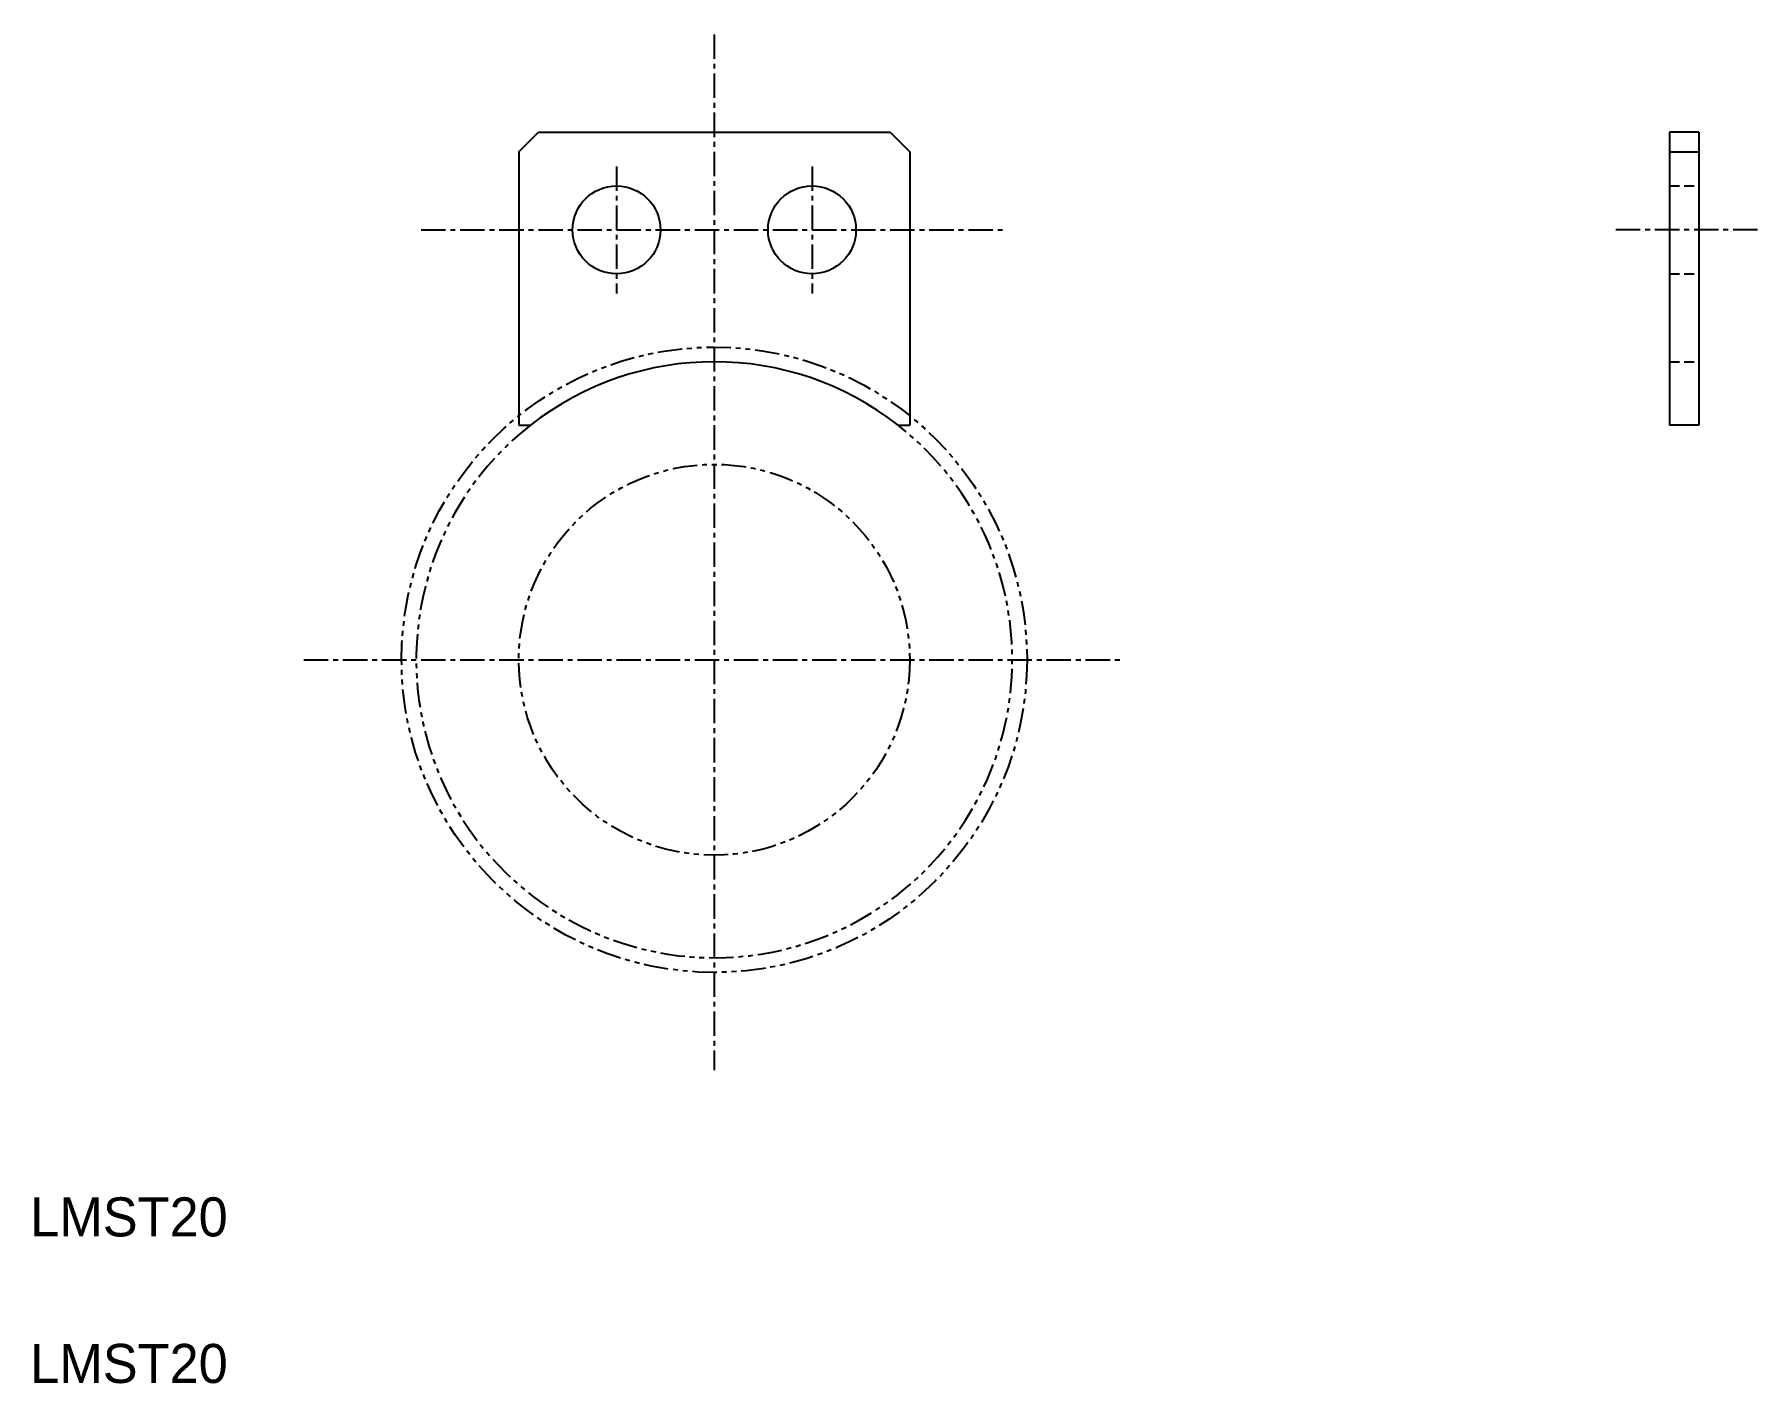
# Model space of a CAD drawing. Extents: x 5.2 to 93.4, y 5 to 74.
import ezdxf

# ---------------------------------------------------------------- set-up
doc = ezdxf.new("R2010")
doc.units = 0
for name, pattern in [('CENTER', [2, 1.25, -0.25, 0.25, -0.25]), ('DASHED', [0.75, 0.5, -0.25]), ('PHANTOM', [2.5, 1.25, -0.25, 0.25, -0.25, 0.25, -0.25])]:
    doc.linetypes.add(name, pattern=pattern)
doc.layers.get('0').update_dxf_attribs({"linetype": 'CONTINUOUS'})
doc.layers.add('CENTER', color=1, linetype='CENTER')

msp = doc.modelspace()

# ---------------------------------------------------------------- linework, layer by layer
at = {"color": 7, "linetype": 'CONTINUOUS'}
for p, q in [((30, 68.011), (31, 69.011)), ((31, 69.011), (49, 69.011)), ((49, 69.011), (50, 68.011)), ((88.875, 69.011), (88.875, 54.011)), ((90.375, 69.011), (88.875, 69.011)), ((90.375, 69.011), (90.375, 54.011)), ((30, 68.011), (30, 54.011)), ((50, 68.011), (50, 54.011)), ((88.875, 68.011), (90.375, 68.011)), ((30, 54.011), (30.589, 54.011)), ((49.411, 54.011), (50, 54.011)), ((90.375, 54.011), (88.875, 54.011))]:
    msp.add_line(p, q, dxfattribs=at)
at = {"color": 3, "linetype": 'DASHED'}
for p, q in [((88.875, 66.261), (90.375, 66.261)), ((88.875, 61.761), (90.375, 61.761)), ((88.875, 57.261), (90.375, 57.261))]:
    msp.add_line(p, q, dxfattribs=at)
for p, q in [((30, 64.511), (30, 64.511)), ((30, 61.011), (30, 61.011))]:
    msp.add_line(p, q)
at = {"color": 7, "linetype": 'CONTINUOUS'}
for centre in [(35, 64.011), (45, 64.011)]:
    msp.add_circle(centre, 2.25, dxfattribs=at)
at = {"color": 3, "linetype": 'PHANTOM'}
for radius in [16, 10]:
    msp.add_circle((40, 42.011), radius, dxfattribs=at)
at = {"color": 7, "linetype": 'CONTINUOUS'}
msp.add_arc((40, 42.011), 15.25, 51.89538, 128.10462, dxfattribs=at)
at = {"color": 3, "linetype": 'PHANTOM'}
msp.add_arc((40, 42.011), 15.25, 128.10462, 51.89538, dxfattribs=at)
at = {"layer": 'CENTER', "color": 1, "linetype": 'CENTER'}
for p, q in [((40, 74.011), (40, 21.011)), ((35, 67.261), (35, 60.761)), ((45, 67.261), (45, 60.761)), ((25, 64.011), (55, 64.011)), ((93.375, 64.011), (85.875, 64.011)), ((19, 42.011), (61, 42.011))]:
    msp.add_line(p, q, dxfattribs=at)

# ---------------------------------------------------------------- texts
at = {"color": 7, "linetype": 'CONTINUOUS'}
for p in [(5, 12.5), (5, 5)]:
    msp.add_text('LMST20', height=2, dxfattribs=at).set_placement(p)

doc.saveas('drawing.dxf')
